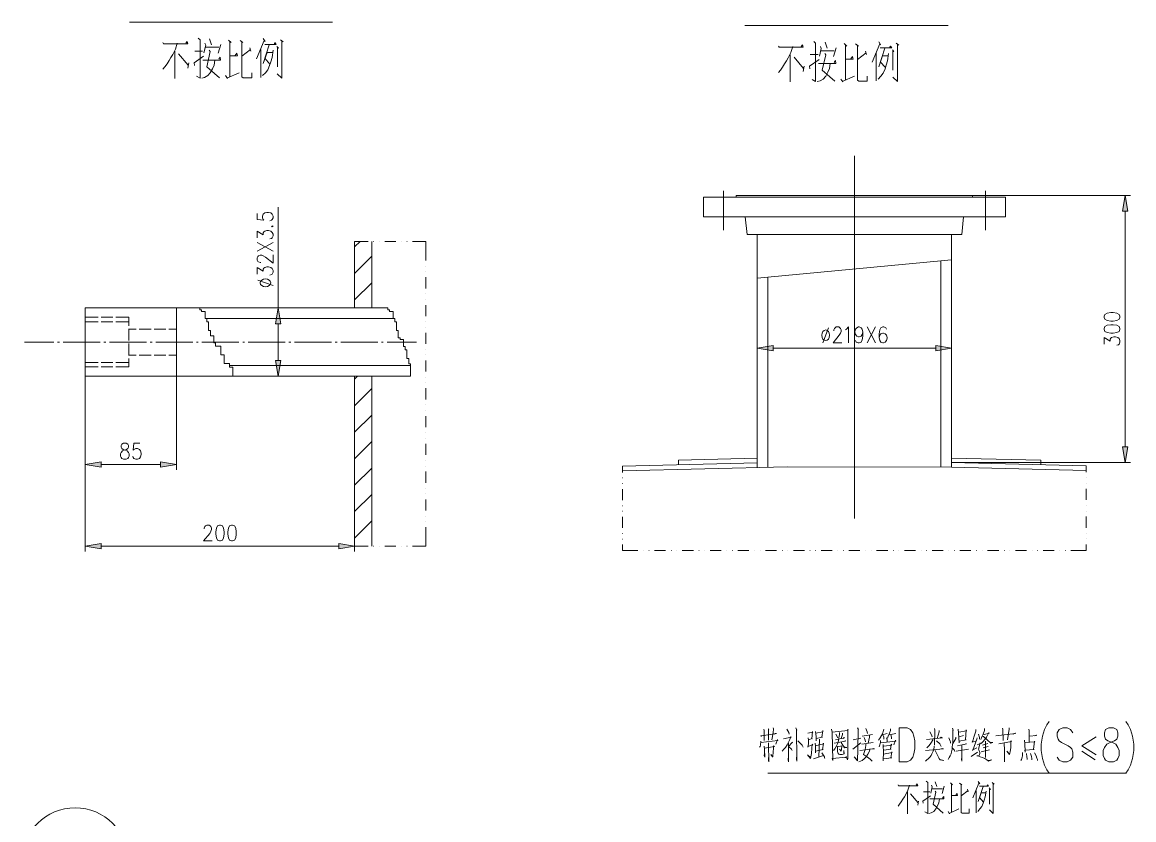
# Model space of a CAD drawing. Header units: millimetres. Extents: x 0 to 829, y 0 to 586.
# Drawn here: x 327.8 to 457.3, y 177.6 to 270.5 of the extents above; entities that cross this region are included whole.
import ezdxf

# ---------------------------------------------------------------- set-up
doc = ezdxf.new("R2010")
doc.units = ezdxf.units.MM

msp = doc.modelspace()

# ---------------------------------------------------------------- hatches: boundary and pattern name
h = msp.add_hatch(color=0)
h.dxf.hatch_style = 2
h.paths.add_polyline_path([(424.776194, 250.356864), (424.763142, 250.369917), (424.776194, 250.382969), (424.789247, 250.369917)])
h = msp.add_hatch(color=0)
h.dxf.hatch_style = 2
h.paths.add_polyline_path([(456.035833, 248.521361), (456.34275, 250.369917), (456.653194, 248.521361)])
h = msp.add_hatch(color=0)
h.dxf.hatch_style = 2
h.paths.add_polyline_path([(357.321556, 235.412139), (357.632, 237.260694), (357.938917, 235.412139)])
h = msp.add_hatch(color=0)
h.dxf.hatch_style = 2
h.paths.add_polyline_path([(415.29, 232.879194), (413.441444, 232.572278), (415.29, 232.265361)])
h = msp.add_hatch(color=0)
h.dxf.hatch_style = 2
h.paths.add_polyline_path([(434.262389, 232.879194), (436.110944, 232.572278), (434.262389, 232.265361)])
h = msp.add_hatch(color=0)
h.dxf.hatch_style = 2
h.paths.add_polyline_path([(357.321556, 231.136472), (357.632, 229.287917), (357.938917, 231.136472)])
h = msp.add_hatch(color=0)
h.dxf.hatch_style = 2
h.paths.add_polyline_path([(456.035833, 221.085833), (456.34275, 219.237278), (456.653194, 221.085833)])
h = msp.add_hatch(color=0)
h.dxf.hatch_style = 2
h.paths.add_polyline_path([(336.983917, 219.329), (335.135361, 219.022083), (336.983917, 218.711639)])
h = msp.add_hatch(color=0)
h.dxf.hatch_style = 2
h.paths.add_polyline_path([(343.912472, 219.329), (345.761028, 219.022083), (343.912472, 218.711639)])
h = msp.add_hatch(color=0)
h.dxf.hatch_style = 2
h.paths.add_polyline_path([(336.983917, 209.796944), (335.135361, 209.490028), (336.983917, 209.183111)])
h = msp.add_hatch(color=0)
h.dxf.hatch_style = 2
h.paths.add_polyline_path([(364.684028, 209.796944), (366.532583, 209.490028), (364.684028, 209.183111)])

# ---------------------------------------------------------------- linework, layer by layer
at = {"color": 0, "lineweight": 0}
for points in [[(340.282389, 270.538222), (363.964361, 270.538222)], [(412.016222, 270.146639), (435.701722, 270.146639)], [(344.191167, 268.1605), (344.26525, 268.012333), (347.073361, 268.012333), (347.002806, 268.308667), (346.854639, 268.111111)], [(348.293972, 268.70025), (348.516222, 268.506222), (348.516222, 264.018889), (348.110528, 264.265833)], [(349.627472, 268.601472), (349.849722, 267.913556)], [(351.842917, 268.456833), (352.13925, 268.1605)], [(351.991083, 268.259278), (351.991083, 264.167056)], [(353.176417, 268.407444), (353.508028, 268.1605)], [(353.398667, 268.259278), (353.398667, 264.265833), (353.398667, 264.167056), (353.546833, 264.068278), (354.541667, 264.068278), (354.541667, 264.660944)], [(355.875167, 268.650861), (356.097417, 268.308667), (355.984528, 268.407444), (355.099056, 266.28725)], [(357.907167, 268.506222), (358.2035, 268.259278), (358.055333, 268.358056), (358.055333, 264.018889), (357.501472, 264.512778)], [(420.031333, 268.312194), (420.253583, 268.114639), (420.253583, 263.627306), (419.847889, 263.87425)], [(421.361306, 268.213417), (421.583556, 267.521972)], [(427.612528, 268.262806), (427.83125, 267.917083), (427.721889, 268.015861), (426.832889, 265.895667)], [(345.856278, 268.012333), (345.856278, 268.111111), (345.634028, 267.419667), (345.337694, 266.777611), (345.115444, 266.435417), (344.893194, 266.089694), (344.670944, 265.694583), (344.413417, 265.348861), (344.191167, 265.052528)], [(345.559944, 267.172722), (345.559944, 263.9695)], [(346.004444, 266.876389), (347.112167, 265.546417)], [(347.888278, 267.172722), (348.812556, 267.172722)], [(349.070083, 268.111111), (349.182972, 267.864167), (348.960722, 266.975167)], [(349.108889, 267.617222), (350.699917, 267.617222)], [(349.588667, 267.2715), (349.701556, 267.123333), (349.292333, 265.348861), (350.774, 264.068278)], [(350.918639, 267.962944), (350.625833, 266.925778)], [(351.991083, 266.632972), (352.880083, 266.632972), (352.806, 266.925778), (352.58375, 266.632972)], [(354.397028, 267.370278), (353.398667, 266.583583)], [(354.322944, 267.567833), (354.432306, 267.172722)], [(355.578833, 267.370278), (355.578833, 264.117667)], [(357.021694, 267.2715), (356.908806, 266.435417), (356.760639, 265.941528), (356.612472, 265.497028), (356.39375, 265.003139), (356.132694, 264.660944), (355.801083, 264.315222)], [(356.577194, 267.913556), (355.875167, 265.743972), (356.319667, 267.024556), (356.982889, 267.024556)], [(356.058611, 267.962944), (357.388583, 267.962944), (357.243944, 268.1605), (357.131056, 267.962944)], [(357.462667, 267.716), (357.649639, 267.518444), (357.53675, 267.567833), (357.53675, 265.348861)], [(415.928528, 267.768917), (416.002611, 267.62075), (418.810722, 267.62075), (418.736639, 267.917083), (418.588472, 267.719528)], [(417.590111, 267.62075), (417.590111, 267.719528), (417.371389, 267.028083), (417.075056, 266.389556), (416.852806, 266.043833), (416.630556, 265.698111), (416.408306, 265.303), (416.150778, 264.957278), (415.928528, 264.664472)], [(420.807444, 267.719528), (420.920333, 267.472583), (420.698083, 266.587111)], [(420.84625, 267.225639), (422.43375, 267.225639)], [(421.326028, 266.879917), (421.435389, 266.73175), (421.029694, 264.957278), (422.507833, 263.676694)], [(422.656, 267.571361), (422.359667, 266.537722)], [(423.580278, 268.06525), (423.876611, 267.768917)], [(423.728444, 267.867694), (423.728444, 263.775472)], [(424.913778, 268.015861), (425.245389, 267.768917)], [(425.1325, 267.867694), (425.1325, 263.87425), (425.1325, 263.775472), (425.280667, 263.676694), (426.279028, 263.676694), (426.279028, 264.269361)], [(426.130861, 266.978694), (425.1325, 266.192)], [(426.056778, 267.17625), (426.169667, 266.781139)], [(427.316194, 266.978694), (427.316194, 263.726083)], [(428.755528, 266.879917), (428.646167, 266.043833), (428.498, 265.549944), (428.349833, 265.105444), (428.127583, 264.615083), (427.870056, 264.269361), (427.538444, 263.923639)], [(428.314556, 267.521972), (427.612528, 265.352389), (428.0535, 266.6365), (428.72025, 266.6365)], [(427.795972, 267.571361), (429.125944, 267.571361), (428.977778, 267.768917), (428.868417, 267.571361)], [(429.200028, 267.324417), (429.387, 267.126861), (429.274111, 267.17625), (429.274111, 264.957278)], [(429.644528, 268.114639), (429.940861, 267.867694), (429.792694, 267.966472), (429.792694, 263.627306), (429.238833, 264.121194)], [(347.18625, 265.793361), (347.073361, 265.200694)], [(347.853, 265.497028), (347.814194, 265.793361), (348.925444, 266.583583)], [(350.216611, 266.139083), (350.142528, 265.546417), (349.959083, 265.101917), (349.701556, 264.660944), (349.405222, 264.315222), (349.034806, 264.117667), (348.703194, 264.018889)], [(348.851361, 266.139083), (350.883361, 266.139083), (350.844556, 266.484806), (350.699917, 266.237861)], [(356.058611, 266.336639), (356.651278, 265.645194)], [(417.297306, 266.781139), (417.297306, 263.577917)], [(417.738278, 266.488333), (418.849528, 265.154833)], [(419.586833, 265.105444), (419.551556, 265.401778), (420.659278, 266.192)], [(419.625639, 266.781139), (420.549917, 266.781139)], [(421.953972, 265.7475), (421.879889, 265.154833), (421.696444, 264.713861), (421.435389, 264.269361), (421.142583, 263.923639), (420.772167, 263.726083), (420.437028, 263.627306)], [(420.585194, 265.7475), (422.620722, 265.7475), (422.581917, 266.093222), (422.43375, 265.846278)], [(423.728444, 266.241389), (424.617444, 266.241389), (424.543361, 266.537722), (424.321111, 266.241389)], [(427.795972, 265.945056), (428.388639, 265.253611)], [(351.476028, 264.315222), (351.698278, 263.9695)], [(351.624194, 264.018889), (353.063528, 264.660944)], [(418.923611, 265.401778), (418.810722, 264.809111)], [(423.209861, 263.923639), (423.432111, 263.577917)], [(423.358028, 263.627306), (424.800889, 264.269361)], [(424.776194, 212.725), (424.776194, 254.966611)], [(407.176111, 250.165306), (407.176111, 247.886361)], [(407.176111, 250.165306), (442.376278, 250.165306)], [(409.507972, 246.334139), (409.507972, 250.8885)], [(411.007278, 250.165306), (411.007278, 250.369917)], [(438.545111, 250.369917), (411.007278, 250.369917)], [(436.110944, 250.369917), (456.960111, 250.369917)], [(438.545111, 250.165306), (438.545111, 250.369917)], [(440.044417, 246.334139), (440.044417, 250.8885)], [(442.376278, 247.886361), (442.376278, 250.165306)], [(357.632, 237.260694), (357.632, 249.001139)], [(355.166083, 248.246194), (355.166083, 247.540639), (355.959833, 247.470083), (355.871639, 247.540639), (355.783444, 247.752306), (355.783444, 247.963972), (355.871639, 248.175639), (356.048028, 248.31675), (356.309083, 248.387306), (356.485472, 248.387306), (356.750056, 248.31675), (356.926444, 248.175639), (357.014639, 247.963972), (357.014639, 247.752306), (356.926444, 247.540639), (356.83825, 247.470083), (356.661861, 247.399528)], [(442.376278, 247.886361), (407.176111, 247.886361)], [(412.044444, 247.886361), (412.259639, 245.815556)], [(437.507944, 247.886361), (437.29275, 245.815556)], [(456.34275, 221.085833), (456.34275, 248.521361)], [(355.166083, 245.4275), (355.166083, 246.203611), (355.871639, 245.780278), (355.871639, 245.991944), (355.959833, 246.133056), (356.048028, 246.203611), (356.309083, 246.274167), (356.485472, 246.274167), (356.750056, 246.203611), (356.926444, 246.0625), (357.014639, 245.850833), (357.014639, 245.639167), (356.926444, 245.4275), (356.83825, 245.356944), (356.661861, 245.286389)], [(356.83825, 246.768056), (356.926444, 246.6975), (357.014639, 246.768056), (356.926444, 246.838611)], [(357.014639, 243.878806), (355.166083, 244.866583)], [(355.166083, 243.878806), (357.014639, 244.866583)], [(366.532583, 237.260694), (366.532583, 245.000639)], [(368.088333, 245.000639), (366.532583, 245.000639)], [(366.532583, 244.355056), (367.174639, 245.000639)], [(368.525778, 237.260694), (368.525778, 245.000639)], [(368.737444, 245.000639), (368.755083, 245.000639)], [(369.383028, 245.000639), (369.400667, 245.000639)], [(371.323306, 245.000639), (370.032139, 245.000639)], [(371.972417, 245.000639), (371.990056, 245.000639)], [(372.618, 245.000639), (372.635639, 245.000639)], [(374.822861, 245.000639), (373.267111, 245.000639)], [(374.822861, 245.000639), (374.822861, 242.774611)], [(437.29275, 245.815556), (412.259639, 245.815556)], [(413.441444, 218.701056), (413.441444, 245.815556)], [(436.110944, 218.718694), (436.110944, 245.815556)], [(355.607056, 242.541778), (355.518861, 242.541778), (355.342472, 242.612333), (355.254278, 242.682889), (355.166083, 242.824), (355.166083, 243.106222), (355.254278, 243.243806), (355.342472, 243.314361), (355.518861, 243.384917), (355.69525, 243.384917), (355.871639, 243.314361), (356.132694, 243.176778), (357.014639, 242.471222), (357.014639, 243.455472)], [(366.532583, 241.275306), (368.525778, 243.2685)], [(413.441444, 240.739083), (436.110944, 242.845167)], [(434.869167, 218.736333), (434.869167, 242.72875)], [(355.166083, 241.20475), (355.166083, 241.977333), (355.871639, 241.554), (355.871639, 241.765667), (355.959833, 241.906778), (356.048028, 241.977333), (356.309083, 242.047889), (356.485472, 242.047889), (356.750056, 241.977333), (356.926444, 241.836222), (357.014639, 241.624556), (357.014639, 241.412889), (356.926444, 241.20475), (356.83825, 241.134194), (356.661861, 241.063639)], [(374.822861, 242.1255), (374.8405, 242.1255)], [(374.822861, 241.479917), (374.8405, 241.479917)], [(355.254278, 240.499194), (357.014639, 239.864194)], [(366.532583, 238.192028), (368.525778, 240.185222)], [(374.822861, 240.830806), (374.822861, 239.536111)], [(414.683222, 218.722222), (414.683222, 240.851972)], [(374.822861, 238.890528), (374.8405, 238.890528)], [(335.135361, 237.260694), (335.135361, 229.287917)], [(370.402556, 237.260694), (335.135361, 237.260694)], [(345.761028, 229.287917), (345.761028, 237.260694)], [(348.498583, 237.260694), (348.498583, 237.041972)], [(351.317278, 237.260694), (358.245833, 237.260694)], [(370.402556, 237.260694), (370.402556, 237.041972)], [(374.822861, 238.244944), (374.8405, 238.244944)], [(374.822861, 237.595833), (374.822861, 236.301139)], [(413.441444, 237.511167), (413.441444, 231.954917)], [(436.110944, 237.511167), (436.110944, 231.954917)], [(335.135361, 236.163556), (336.631139, 236.163556)], [(336.976861, 236.163556), (338.356222, 236.163556)], [(338.701944, 236.163556), (340.194194, 236.163556)], [(340.194194, 235.17225), (340.194194, 236.163556)], [(348.498583, 237.041972), (348.699667, 237.041972)], [(348.699667, 237.041972), (348.699667, 236.837361)], [(348.699667, 236.837361), (349.105361, 236.837361)], [(349.105361, 236.837361), (349.105361, 236.0295)], [(349.105361, 236.0295), (349.306444, 236.0295)], [(349.306444, 236.0295), (349.306444, 235.623806)], [(371.213944, 236.015389), (349.306444, 236.015389)], [(370.402556, 237.041972), (370.607167, 237.041972)], [(370.607167, 237.041972), (370.607167, 236.837361)], [(370.607167, 236.837361), (371.009333, 236.837361)], [(371.009333, 236.837361), (371.009333, 236.0295)], [(371.009333, 236.0295), (371.213944, 236.0295)], [(371.213944, 236.0295), (371.213944, 235.623806)], [(336.631139, 235.644972), (335.135361, 235.644972)], [(338.356222, 235.644972), (336.976861, 235.644972)], [(340.194194, 235.644972), (338.701944, 235.644972)], [(340.194194, 233.447167), (340.194194, 234.826528)], [(340.194194, 234.784194), (341.079667, 234.784194)], [(341.425389, 234.784194), (342.80475, 234.784194)], [(343.150472, 234.784194), (344.529833, 234.784194)], [(344.875556, 234.784194), (345.761028, 234.784194)], [(349.306444, 235.623806), (349.511056, 235.623806)], [(349.511056, 235.623806), (349.511056, 234.611333)], [(349.511056, 234.611333), (349.712139, 234.611333)], [(349.712139, 234.611333), (349.712139, 234.004556)], [(357.632, 231.136472), (357.632, 235.412139)], [(371.213944, 235.623806), (371.415028, 235.623806)], [(371.415028, 235.623806), (371.415028, 234.611333)], [(371.415028, 234.611333), (371.619639, 234.611333)], [(371.619639, 234.611333), (371.619639, 234.004556)], [(374.822861, 235.655556), (374.8405, 235.655556)], [(374.822861, 235.009972), (374.8405, 235.009972)], [(421.749361, 234.95), (421.114361, 233.189639)], [(422.380833, 234.597222), (422.380833, 234.685417), (422.451389, 234.861806), (422.521944, 234.95), (422.663056, 235.038194), (422.945278, 235.038194), (423.086389, 234.95), (423.156944, 234.861806), (423.2275, 234.685417), (423.2275, 234.509028), (423.156944, 234.332639), (423.015833, 234.068056), (422.310278, 233.189639), (423.298056, 233.189639)], [(423.721389, 234.685417), (423.858972, 234.773611), (424.070639, 235.038194), (424.070639, 233.189639)], [(425.760444, 234.420833), (425.689889, 234.15625), (425.552306, 233.979861), (425.340639, 233.891667), (425.270083, 233.891667), (425.058417, 233.979861), (424.917306, 234.15625), (424.84675, 234.420833), (424.84675, 234.509028), (424.917306, 234.773611), (425.058417, 234.95), (425.270083, 235.038194), (425.340639, 235.038194), (425.552306, 234.95), (425.689889, 234.773611), (425.760444, 234.420833), (425.760444, 233.979861), (425.689889, 233.538889), (425.552306, 233.277833), (425.340639, 233.189639), (425.199528, 233.189639), (424.987861, 233.277833), (424.917306, 233.450694)], [(426.254333, 233.189639), (427.242111, 235.038194)], [(426.254333, 235.038194), (427.242111, 233.189639)], [(428.508583, 234.773611), (428.438028, 234.95), (428.226361, 235.038194), (428.08525, 235.038194), (427.873583, 234.95), (427.732472, 234.685417), (427.661917, 234.244444), (427.661917, 233.803472), (427.732472, 233.450694), (427.873583, 233.277833), (428.08525, 233.189639), (428.155806, 233.189639), (428.367472, 233.277833), (428.508583, 233.450694), (428.579139, 233.715278), (428.579139, 233.803472), (428.508583, 234.068056), (428.367472, 234.244444), (428.155806, 234.332639), (428.08525, 234.332639), (427.873583, 234.244444), (427.732472, 234.068056), (427.661917, 233.803472)], [(331.484111, 233.274306), (328.041, 233.274306)], [(332.129694, 233.274306), (331.9145, 233.274306)], [(336.874556, 233.274306), (332.560083, 233.274306)], [(337.520139, 233.274306), (337.304944, 233.274306)], [(342.265, 233.274306), (337.954056, 233.274306)], [(342.914111, 233.274306), (342.698917, 233.274306)], [(347.658972, 233.274306), (343.3445, 233.274306)], [(348.304556, 233.274306), (348.089361, 233.274306)], [(353.049417, 233.274306), (348.734944, 233.274306)], [(349.712139, 234.004556), (350.117833, 234.004556)], [(350.117833, 234.004556), (350.117833, 233.196694)], [(350.117833, 233.196694), (350.322444, 233.196694)], [(350.322444, 233.196694), (350.322444, 232.791)], [(353.695, 233.274306), (353.479806, 233.274306)], [(358.439861, 233.274306), (354.128917, 233.274306)], [(359.088972, 233.274306), (358.873778, 233.274306)], [(363.833833, 233.274306), (359.519361, 233.274306)], [(364.479417, 233.274306), (364.264222, 233.274306)], [(369.224278, 233.274306), (364.909806, 233.274306)], [(369.873389, 233.274306), (369.654667, 233.274306)], [(373.746889, 233.274306), (370.303778, 233.274306)], [(371.619639, 234.004556), (371.619639, 233.785833)], [(371.619639, 233.785833), (371.820722, 233.785833)], [(371.820722, 233.785833), (371.820722, 233.58475)], [(371.820722, 233.58475), (372.226417, 233.58475)], [(372.226417, 233.58475), (372.226417, 232.773361)], [(374.822861, 234.360861), (374.822861, 233.066167)], [(453.880361, 233.045), (453.880361, 233.817583), (454.582389, 233.397778), (454.582389, 233.605917), (454.670583, 233.747028), (454.758778, 233.817583), (455.023361, 233.888139), (455.19975, 233.888139), (455.464333, 233.817583), (455.640722, 233.676472), (455.728917, 233.468333), (455.728917, 233.256667), (455.640722, 233.045), (455.552528, 232.974444), (455.376139, 232.903889)], [(340.194194, 231.718556), (340.194194, 233.101444)], [(350.322444, 232.791), (350.929222, 232.791)], [(350.929222, 232.791), (350.929222, 231.778528)], [(372.226417, 232.773361), (372.4275, 232.773361)], [(372.4275, 232.773361), (372.4275, 232.371194)], [(372.4275, 232.371194), (372.632111, 232.371194)], [(372.632111, 232.371194), (372.632111, 231.358722)], [(374.822861, 232.420583), (374.8405, 232.420583)], [(415.29, 232.572278), (434.262389, 232.572278)], [(335.135361, 230.900111), (336.631139, 230.900111)], [(336.976861, 230.900111), (338.356222, 230.900111)], [(338.701944, 230.900111), (340.194194, 230.900111)], [(340.194194, 231.760889), (341.079667, 231.760889)], [(340.194194, 230.385056), (340.194194, 231.376361)], [(341.425389, 231.760889), (342.80475, 231.760889)], [(343.150472, 231.760889), (344.529833, 231.760889)], [(344.875556, 231.760889), (345.761028, 231.760889)], [(350.929222, 231.778528), (351.334917, 231.778528)], [(351.334917, 231.778528), (351.334917, 230.766056)], [(351.334917, 230.766056), (351.941694, 230.766056)], [(351.941694, 230.766056), (351.941694, 230.360361)], [(372.632111, 231.760889), (372.632111, 231.542167)], [(372.632111, 231.358722), (372.833194, 231.358722)], [(372.833194, 231.358722), (372.833194, 230.751944)], [(372.833194, 230.751944), (373.037806, 230.751944)], [(373.037806, 230.751944), (373.037806, 229.287917)], [(374.822861, 231.775), (374.8405, 231.775)], [(374.822861, 231.125889), (374.822861, 229.831194)], [(336.631139, 230.385056), (335.135361, 230.385056)], [(338.356222, 230.385056), (336.976861, 230.385056)], [(340.194194, 230.385056), (338.701944, 230.385056)], [(373.037806, 230.533222), (351.941694, 230.533222)], [(351.941694, 230.360361), (352.347389, 230.360361)], [(352.347389, 230.360361), (352.347389, 229.287917)], [(373.037806, 229.287917), (335.135361, 229.287917)], [(335.135361, 229.287917), (335.135361, 218.404722)], [(345.761028, 229.287917), (345.761028, 218.404722)], [(353.469222, 229.287917), (358.245833, 229.287917)], [(366.532583, 209.490028), (366.532583, 229.287917)], [(366.532583, 228.942194), (366.878306, 229.287917)], [(368.525778, 209.490028), (368.525778, 229.287917)], [(374.822861, 229.185611), (374.8405, 229.185611)], [(374.822861, 228.540028), (374.8405, 228.540028)], [(366.532583, 225.858917), (368.525778, 227.852111)], [(374.822861, 227.890917), (374.822861, 226.596222)], [(374.822861, 225.950639), (374.8405, 225.950639)], [(335.135361, 224.800583), (335.135361, 208.872667)], [(366.532583, 222.775639), (368.525778, 224.768833)], [(374.822861, 225.305056), (374.8405, 225.305056)], [(374.822861, 224.655944), (374.822861, 223.36125)], [(366.532583, 219.692361), (368.525778, 221.685556)], [(374.822861, 222.715667), (374.8405, 222.715667)], [(374.822861, 222.070083), (374.8405, 222.070083)], [(341.506528, 221.484472), (340.800972, 221.484472), (340.730417, 220.69425), (340.800972, 220.782444), (341.012639, 220.870639), (341.224306, 220.870639), (341.435972, 220.782444), (341.577083, 220.606056), (341.647639, 220.341472), (341.647639, 220.165083), (341.577083, 219.9005), (341.435972, 219.724111), (341.224306, 219.635917), (341.012639, 219.635917), (340.800972, 219.724111), (340.730417, 219.812306), (340.659861, 219.988694)], [(374.822861, 221.420972), (374.822861, 220.126278)], [(343.912472, 219.022083), (336.983917, 219.022083)], [(374.822861, 219.480694), (374.8405, 219.480694)], [(413.4485, 219.219639), (397.764, 218.803361)], [(413.441444, 219.738222), (404.276278, 219.533611)], [(404.276278, 219.015028), (404.276278, 219.533611)], [(451.788389, 218.849222), (436.103889, 219.237278)], [(446.510833, 219.533611), (436.110944, 219.755861)], [(436.110944, 219.237278), (456.960111, 219.237278)], [(446.510833, 219.015028), (446.510833, 219.533611)], [(366.532583, 216.609083), (368.525778, 218.602278)], [(374.822861, 218.835111), (374.8405, 218.835111)], [(374.822861, 218.186), (374.822861, 216.891306)], [(397.764, 218.803361), (397.764, 218.101333)], [(436.110944, 218.718694), (416.933944, 218.750444), (397.764, 218.284778)], [(451.788389, 218.330639), (436.096833, 218.722222)], [(451.788389, 218.1225), (451.788389, 218.849222)], [(397.764, 217.452222), (397.781639, 217.452222)], [(397.764, 216.806639), (397.781639, 216.806639)], [(451.788389, 217.476917), (451.806028, 217.476917)], [(451.788389, 216.827806), (451.806028, 216.827806)], [(366.532583, 213.525806), (368.525778, 215.519)], [(374.822861, 216.245722), (374.8405, 216.245722)], [(374.822861, 215.600139), (374.8405, 215.600139)], [(397.764, 216.161056), (397.764, 214.866361)], [(451.788389, 214.887528), (451.788389, 216.182222)], [(366.532583, 213.875056), (366.532583, 208.872667)], [(374.822861, 214.951028), (374.822861, 213.656333)], [(397.764, 214.21725), (397.781639, 214.21725)], [(451.788389, 214.241944), (451.806028, 214.241944)], [(374.822861, 213.01075), (374.8405, 213.01075)], [(397.764, 213.571667), (397.781639, 213.571667)], [(397.764, 212.926083), (397.764, 211.631389)], [(451.788389, 213.592833), (451.806028, 213.592833)], [(451.788389, 211.652556), (451.788389, 212.94725)], [(349.003056, 211.514972), (349.003056, 211.603167), (349.073611, 211.779556), (349.144167, 211.86775), (349.285278, 211.955944), (349.5675, 211.955944), (349.708611, 211.86775), (349.779167, 211.779556), (349.849722, 211.603167), (349.849722, 211.426778), (349.779167, 211.250389), (349.638056, 210.985806), (348.9325, 210.107389), (349.920278, 210.107389)], [(366.532583, 210.442528), (368.525778, 212.435722)], [(374.822861, 212.365167), (374.8405, 212.365167)], [(374.822861, 211.716056), (374.822861, 209.490028)], [(397.764, 210.982278), (397.781639, 210.982278)], [(397.764, 210.336694), (397.781639, 210.336694)], [(451.788389, 211.006972), (451.806028, 211.006972)], [(451.788389, 210.357861), (451.806028, 210.357861)], [(364.684028, 209.490028), (336.983917, 209.490028)], [(368.088333, 209.490028), (366.532583, 209.490028)], [(368.737444, 209.490028), (368.755083, 209.490028)], [(369.383028, 209.490028), (369.400667, 209.490028)], [(371.323306, 209.490028), (370.032139, 209.490028)], [(371.972417, 209.490028), (371.990056, 209.490028)], [(372.618, 209.490028), (372.635639, 209.490028)], [(374.822861, 209.490028), (373.267111, 209.490028)], [(397.764, 209.691111), (397.764, 208.985556)], [(397.764, 208.985556), (399.542, 208.985556)], [(400.191111, 208.985556), (400.20875, 208.985556)], [(400.836694, 208.985556), (400.854333, 208.985556)], [(401.482278, 208.985556), (402.776972, 208.985556)], [(403.426083, 208.985556), (403.443722, 208.985556)], [(404.071667, 208.985556), (404.089306, 208.985556)], [(404.71725, 208.985556), (406.011944, 208.985556)], [(406.661056, 208.985556), (406.678694, 208.985556)], [(407.306639, 208.985556), (407.324278, 208.985556)], [(407.952222, 208.985556), (409.246917, 208.985556)], [(409.896028, 208.985556), (409.913667, 208.985556)], [(410.541611, 208.985556), (410.55925, 208.985556)], [(411.190722, 208.985556), (412.481889, 208.985556)], [(413.131, 208.985556), (413.148639, 208.985556)], [(413.776583, 208.985556), (413.794222, 208.985556)], [(414.425694, 208.985556), (415.716861, 208.985556)], [(416.365972, 208.985556), (416.383611, 208.985556)], [(417.011556, 208.985556), (417.029194, 208.985556)], [(417.660667, 208.985556), (418.951833, 208.985556)], [(419.600944, 208.985556), (419.618583, 208.985556)], [(420.246528, 208.985556), (420.264167, 208.985556)], [(420.895639, 208.985556), (422.186806, 208.985556)], [(422.835917, 208.985556), (422.853556, 208.985556)], [(423.4815, 208.985556), (423.499139, 208.985556)], [(424.130611, 208.985556), (425.421778, 208.985556)], [(426.070889, 208.985556), (426.088528, 208.985556)], [(426.716472, 208.985556), (426.734111, 208.985556)], [(427.365583, 208.985556), (428.65675, 208.985556)], [(429.305861, 208.985556), (429.3235, 208.985556)], [(429.951444, 208.985556), (429.969083, 208.985556)], [(430.600556, 208.985556), (431.891722, 208.985556)], [(432.540833, 208.985556), (432.558472, 208.985556)], [(433.186417, 208.985556), (433.204056, 208.985556)], [(433.835528, 208.985556), (435.126694, 208.985556)], [(435.775806, 208.985556), (435.793444, 208.985556)], [(436.421389, 208.985556), (436.439028, 208.985556)], [(437.0705, 208.985556), (438.361667, 208.985556)], [(439.010778, 208.985556), (439.028417, 208.985556)], [(439.656361, 208.985556), (439.674, 208.985556)], [(440.305472, 208.985556), (441.596639, 208.985556)], [(442.24575, 208.985556), (442.263389, 208.985556)], [(442.891333, 208.985556), (442.908972, 208.985556)], [(443.540444, 208.985556), (444.831611, 208.985556)], [(445.480722, 208.985556), (445.498361, 208.985556)], [(446.126306, 208.985556), (446.143944, 208.985556)], [(446.775417, 208.985556), (448.066583, 208.985556)], [(448.715694, 208.985556), (448.733333, 208.985556)], [(449.361278, 208.985556), (449.378917, 208.985556)], [(450.010389, 208.985556), (451.788389, 208.985556)], [(451.788389, 208.985556), (451.788389, 209.712278)], [(414.235194, 188.164611), (414.277528, 188.009389), (414.256361, 187.945889), (414.277528, 186.859333)], [(414.732611, 188.224583), (414.799639, 188.164611), (414.778472, 188.132861), (414.778472, 186.891083)], [(415.300583, 188.319833), (415.342917, 188.224583), (415.300583, 187.758917), (415.148889, 186.954583)], [(416.884556, 188.196361), (417.124444, 187.790667), (417.170306, 187.603694)], [(417.949944, 188.319833), (418.080472, 188.069361), (418.038139, 188.101111), (418.038139, 188.041139), (418.059306, 184.777944), (418.059306, 184.654472), (418.059306, 184.4675), (418.016972, 184.686222), (418.059306, 185.183639)], [(419.343417, 187.698944), (419.929028, 187.822417), (419.907861, 187.914139), (419.7985, 187.046306), (419.865528, 187.078056), (419.428083, 186.954583), (419.406917, 187.169778), (419.428083, 186.891083), (419.428083, 186.488917), (419.364583, 186.083222), (419.343417, 186.174944), (419.929028, 186.361917), (419.865528, 186.425417), (419.819667, 185.95975), (419.777333, 185.338861), (419.689139, 184.964917), (419.646806, 184.777944), (419.297556, 185.183639), (419.646806, 184.873194)], [(420.257111, 187.914139), (420.299444, 187.635444), (420.320611, 187.29325), (420.320611, 186.827583), (420.320611, 187.078056), (421.061444, 187.233278), (420.97325, 187.233278), (421.082611, 188.009389), (421.103778, 187.885917), (420.299444, 187.730694)], [(422.123306, 188.164611), (422.169167, 187.822417), (422.253833, 184.531), (422.190333, 184.777944), (423.841333, 184.904944), (423.799, 184.964917), (423.647306, 184.873194), (423.8625, 184.873194), (423.971861, 184.5945), (423.993028, 184.749722), (423.993028, 185.120139), (424.014194, 186.859333), (424.014194, 188.164611), (424.060056, 188.101111), (423.993028, 188.041139), (422.190333, 187.822417)], [(425.146611, 188.319833), (425.255972, 188.132861), (425.210111, 188.196361), (425.167778, 185.681056), (425.146611, 184.654472), (425.146611, 184.56275), (425.125444, 184.49925), (424.733861, 184.964917), (425.125444, 184.531)], [(426.102639, 188.256333), (426.2755, 187.854167), (426.296667, 187.667194)], [(428.191083, 188.164611), (428.166389, 188.009389), (428.035861, 187.635444), (427.863, 187.325), (427.841833, 187.29325), (427.690139, 187.046306), (427.580778, 186.891083)], [(428.991889, 188.224583), (428.991889, 188.041139), (428.864889, 187.698944), (428.709667, 187.35675), (428.625, 187.138028)], [(433.581528, 187.854167), (433.775556, 187.511972), (433.842583, 187.29325)], [(434.100111, 188.256333), (434.145972, 188.069361), (434.124806, 186.301944), (434.100111, 186.488917), (434.124806, 186.767611)], [(434.668083, 188.041139), (434.668083, 187.885917), (434.407028, 187.109806)], [(436.209722, 188.288083), (436.27675, 188.069361), (436.252056, 188.009389), (436.252056, 187.109806), (436.252056, 186.672361), (436.209722, 186.361917), (436.188556, 186.114972), (436.167389, 185.836278), (436.100361, 185.554056), (436.036861, 185.307111), (435.9275, 185.088389), (435.839306, 184.873194), (435.708778, 184.654472)], [(436.883528, 188.164611), (436.925861, 187.758917), (436.992889, 186.580639), (436.971722, 186.799361), (437.797222, 186.954583), (437.709028, 186.954583), (437.818389, 188.101111), (437.839556, 187.977639), (436.950556, 187.822417)], [(438.926111, 188.132861), (438.926111, 187.945889), (438.710917, 187.233278), (438.622722, 186.954583), (438.492194, 186.672361), (438.993139, 186.827583)], [(439.928, 188.256333), (439.928, 188.041139), (439.776306, 187.603694), (439.645778, 187.29325), (439.51525, 186.982806)], [(442.034083, 188.288083), (442.079944, 188.164611), (442.122278, 186.859333)], [(442.796083, 188.319833), (442.81725, 188.164611), (442.623222, 186.922833)], [(445.099722, 188.196361), (445.145583, 187.977639), (445.145583, 186.672361)], [(447.477444, 189.07125), (447.212861, 188.693778), (446.951806, 188.132861), (446.687222, 187.381444), (446.556694, 186.443056), (446.556694, 185.691639), (446.687222, 184.749722), (446.951806, 183.998306), (447.212861, 183.437389), (447.477444, 183.059917)], [(450.236167, 187.755389), (449.975111, 188.132861), (449.58, 188.319833), (449.054361, 188.319833), (448.65925, 188.132861), (448.398194, 187.755389), (448.398194, 187.381444), (448.528722, 187.003972), (448.65925, 186.817), (448.923833, 186.630028), (449.710528, 186.252556), (449.975111, 186.065583), (450.105639, 185.878611), (450.236167, 185.501139), (450.236167, 184.940222), (449.975111, 184.56275), (449.58, 184.375778), (449.054361, 184.375778), (448.65925, 184.56275), (448.398194, 184.940222)], [(456.416833, 189.07125), (456.677889, 188.693778), (456.942472, 188.132861), (457.203528, 187.381444), (457.337583, 186.443056), (457.337583, 185.691639), (457.203528, 184.749722), (456.942472, 183.998306), (456.677889, 183.437389), (456.416833, 183.059917)], [(413.864778, 186.799361), (413.864778, 186.644139), (413.843611, 186.488917), (413.822444, 186.301944), (413.776583, 186.174944), (413.73425, 186.083222)], [(413.843611, 187.42025), (413.907111, 187.35675), (413.952972, 187.3885), (415.713333, 187.667194), (415.582806, 187.667194), (415.473444, 187.603694)], [(413.864778, 186.612389), (415.865028, 186.859333), (415.798, 186.982806), (415.603972, 186.425417)], [(414.757306, 186.580639), (414.778472, 186.457167), (414.799639, 184.375778), (414.778472, 184.531), (414.778472, 184.873194)], [(416.4965, 187.046306), (417.406667, 187.233278), (417.3855, 187.325), (417.254972, 186.982806), (417.103278, 186.672361), (416.930417, 186.361917), (416.732861, 186.051472), (416.56, 185.836278), (416.341278, 185.617556)], [(417.583056, 186.672361), (417.537194, 186.644139), (417.082111, 186.174944), (417.103278, 186.174944), (417.452528, 185.8645), (417.537194, 185.681056)], [(418.189833, 186.827583), (418.235694, 186.799361), (418.690778, 186.330167), (418.800139, 186.083222)], [(420.691028, 187.014556), (420.645167, 184.904944)], [(423.058167, 187.790667), (423.058167, 187.575472), (422.9735, 187.169778), (422.906472, 186.827583), (422.797111, 186.457167), (422.666583, 186.146722), (422.493722, 185.89625), (422.342028, 185.709278)], [(422.409056, 186.548889), (423.756667, 186.799361), (423.689639, 186.827583), (423.516778, 186.735861)], [(422.581917, 186.954583), (423.626139, 187.169778), (423.580278, 187.201528), (423.44975, 187.109806)], [(422.603083, 187.603694), (422.775944, 187.325), (422.797111, 187.169778)], [(423.407417, 187.730694), (423.407417, 187.575472), (423.234556, 187.078056)], [(423.234556, 186.644139), (423.626139, 186.019722), (423.887194, 186.051472), (423.647306, 186.083222), (423.537944, 186.146722)], [(424.603333, 185.836278), (425.538194, 186.580639)], [(424.645667, 186.922833), (425.517028, 187.138028)], [(425.647556, 186.425417), (426.970472, 186.612389)], [(425.689889, 187.35675), (426.885806, 187.543722)], [(425.929778, 187.201528), (426.039139, 186.891083), (426.060306, 186.704111)], [(426.536556, 187.448472), (426.536556, 187.265028), (426.363694, 186.548889)], [(427.7995, 186.859333), (427.7995, 186.644139), (427.774806, 186.517139), (427.732472, 186.361917), (427.690139, 186.238444), (427.644278, 186.114972)], [(427.7995, 186.580639), (429.623361, 186.799361), (429.559861, 186.891083), (429.362306, 186.361917)], [(428.014694, 187.511972), (428.603833, 187.667194)], [(428.102889, 187.511972), (428.21225, 187.233278), (428.21225, 187.014556)], [(428.536806, 187.169778), (428.603833, 186.954583), (428.603833, 186.735861)], [(428.819028, 187.511972), (429.623361, 187.667194)], [(429.016583, 187.511972), (429.10125, 187.233278), (429.10125, 187.046306)], [(433.189944, 186.982806), (435.034972, 187.169778), (434.904444, 187.233278), (434.773917, 187.138028)], [(433.948417, 186.982806), (433.687361, 186.548889), (433.493333, 186.270194), (433.211111, 186.019722)], [(434.361167, 186.827583), (434.731583, 186.457167), (434.904444, 186.174944)], [(435.775806, 187.169778), (435.948667, 186.799361), (435.969833, 186.704111), (435.994528, 186.548889)], [(436.580139, 187.265028), (436.580139, 187.078056), (436.252056, 186.517139)], [(436.971722, 187.29325), (437.493833, 187.448472)], [(439.077806, 187.169778), (439.056639, 187.014556), (438.732083, 186.174944), (438.580389, 185.741028), (438.513361, 185.741028), (439.056639, 185.9915)], [(439.1025, 186.361917), (439.469389, 186.517139), (439.448222, 186.580639), (439.254194, 185.8645), (439.275361, 185.772778), (439.338861, 185.585806), (439.384722, 185.494083), (439.384722, 185.338861), (439.296528, 185.028417)], [(439.233028, 187.603694), (439.338861, 187.201528), (439.338861, 187.014556)], [(439.797472, 187.603694), (439.906833, 187.575472), (440.492444, 187.698944), (440.450111, 187.790667), (440.189056, 187.265028), (439.970333, 186.982806), (439.730444, 186.704111), (439.536417, 186.517139)], [(439.730444, 187.325), (439.818639, 187.325), (440.665306, 186.548889), (440.905194, 186.612389), (440.622972, 186.612389), (440.471278, 186.704111)], [(440.037361, 186.767611), (440.058528, 184.873194), (440.037361, 185.060167), (440.058528, 185.243611)], [(443.297028, 187.603694), (443.512222, 187.698944), (443.558083, 187.667194), (441.275611, 187.42025)], [(441.600167, 186.488917), (443.078306, 186.735861), (443.014806, 186.827583), (443.014806, 186.735861), (442.993639, 186.051472), (442.926611, 185.525833), (442.863111, 185.243611), (442.838417, 185.243611), (442.556194, 185.617556), (442.863111, 185.275361)], [(444.602306, 186.891083), (444.602306, 186.827583), (444.623472, 186.548889), (444.665806, 185.494083), (444.644639, 185.741028), (445.710028, 185.804528), (445.643, 185.804528), (445.752361, 186.767611), (445.794694, 186.704111), (444.644639, 186.612389)], [(445.16675, 187.35675), (446.013417, 187.448472), (445.949917, 187.480222), (445.819389, 187.42025)], [(452.938444, 185.183639), (451.287444, 186.238444), (452.938444, 187.29325)], [(414.256361, 186.206694), (414.298694, 185.8645), (414.319861, 184.904944), (414.277528, 185.088389), (414.298694, 185.370611)], [(414.298694, 185.95975), (415.452278, 186.146722), (415.364083, 186.238444), (415.364083, 186.083222), (415.32175, 185.370611), (415.279417, 185.151889), (415.254722, 184.964917), (415.233556, 184.964917), (415.018361, 185.243611), (415.233556, 184.996667), (415.279417, 185.120139)], [(417.082111, 186.548889), (417.082111, 186.488917), (417.082111, 184.375778), (417.039778, 184.622722), (417.082111, 185.088389)], [(420.017222, 184.717972), (421.167278, 185.120139), (420.994417, 185.430583), (421.276639, 184.964917), (421.297806, 184.841444), (421.318972, 184.777944)], [(420.190083, 186.548889), (420.232417, 186.206694), (420.232417, 185.8645), (420.232417, 185.430583), (420.232417, 185.617556), (421.146111, 185.804528), (421.061444, 185.772778), (421.188444, 186.548889), (421.188444, 186.457167), (420.257111, 186.238444)], [(423.037, 185.8645), (423.234556, 185.617556), (423.255722, 185.804528), (423.298056, 186.238444), (422.797111, 186.114972), (422.754778, 186.206694), (422.797111, 186.083222), (422.821806, 185.617556), (422.842972, 185.430583), (422.885306, 185.338861), (422.952333, 185.275361), (423.082861, 185.243611), (423.340389, 185.243611), (423.580278, 185.307111), (423.537944, 185.709278), (423.537944, 185.370611)], [(426.582417, 185.804528), (426.536556, 185.617556), (426.342528, 185.275361), (426.144972, 184.964917), (425.929778, 184.717972), (425.689889, 184.531), (425.492333, 184.439278), (425.298306, 184.375778)], [(425.428833, 185.709278), (426.081472, 185.772778), (426.536556, 185.836278), (427.101, 185.89625), (427.0375, 185.928), (426.885806, 185.89625)], [(426.123806, 186.425417), (426.123806, 186.270194), (426.014444, 185.804528), (425.820417, 185.243611), (426.081472, 185.088389), (426.321361, 184.933167), (426.62475, 184.686222), (426.839944, 184.4675)], [(428.145222, 186.393667), (428.145222, 186.238444), (428.166389, 185.525833), (428.145222, 184.49925), (428.124056, 184.686222), (428.145222, 184.933167)], [(428.166389, 185.275361), (429.168278, 185.462333), (429.122417, 185.525833), (429.016583, 184.841444), (429.122417, 184.841444), (428.145222, 184.717972)], [(428.191083, 186.206694), (429.122417, 186.330167), (429.080083, 186.425417), (428.970722, 185.836278), (429.058917, 185.836278), (428.166389, 185.741028)], [(434.057778, 186.206694), (434.057778, 186.051472), (433.948417, 185.617556), (433.817889, 185.307111), (433.712056, 185.120139), (433.556833, 184.904944), (433.383972, 184.717972), (433.232278, 184.5945), (433.059417, 184.4675)], [(433.059417, 185.709278), (435.144333, 185.89625), (435.013806, 185.928), (434.731583, 185.836278)], [(434.145972, 185.772778), (434.731583, 184.5945), (435.190194, 184.531), (434.731583, 184.654472), (434.622222, 184.809694)], [(436.188556, 185.9915), (436.407278, 185.772778), (436.491944, 185.585806)], [(436.643639, 185.617556), (438.058278, 185.836278)], [(436.795333, 186.238444), (437.860722, 186.457167), (437.754889, 186.457167), (437.599667, 186.393667)], [(437.296278, 186.301944), (437.296278, 184.439278), (437.275111, 184.686222), (437.296278, 184.904944)], [(438.382833, 184.996667), (439.123667, 185.494083)], [(440.534778, 185.772778), (439.557583, 185.554056)], [(440.34075, 186.517139), (439.709278, 186.330167)], [(439.776306, 185.9915), (440.361917, 186.146722)], [(442.231639, 186.548889), (442.273972, 185.741028), (442.273972, 185.088389), (442.273972, 184.531), (442.273972, 184.375778), (442.252806, 184.531), (442.273972, 184.873194)], [(444.383583, 185.462333), (444.362417, 185.060167), (444.316556, 184.904944), (444.253056, 184.654472), (444.186028, 184.531)], [(444.8175, 185.338861), (444.884528, 184.964917), (444.905694, 184.777944), (444.905694, 184.654472)], [(445.318444, 185.338861), (445.427806, 184.996667), (445.448972, 184.749722), (445.470139, 184.622722)], [(445.752361, 185.430583), (445.949917, 185.060167), (446.05575, 184.809694), (446.101611, 184.654472), (446.122778, 184.531)], [(451.287444, 185.617556), (452.853778, 184.5945)], [(439.056639, 185.088389), (439.208333, 185.060167), (439.448222, 184.964917), (439.709278, 184.873194), (439.9915, 184.749722), (440.210222, 184.622722), (440.40425, 184.4675), (440.795833, 184.5945), (440.40425, 184.531), (440.210222, 184.622722)], [(414.676167, 183.03875), (456.473278, 183.03875)], [(429.859722, 181.684083), (429.919694, 181.567667), (432.166889, 181.567667), (432.106917, 181.804028), (431.9905, 181.645278)], [(431.189694, 181.567667), (431.189694, 181.645278), (431.013306, 181.094944), (430.776944, 180.579889), (430.597028, 180.304722), (430.420639, 180.029556), (430.24425, 179.712056), (430.036111, 179.436889), (429.859722, 179.200528)], [(433.144083, 182.118), (433.320472, 181.95925), (433.320472, 178.3715), (432.995917, 178.569056)], [(433.764972, 181.645278), (433.853167, 181.447722), (433.67325, 180.738639)], [(434.205944, 182.040389), (434.385861, 181.486528)], [(435.243111, 181.525333), (435.00675, 180.699833)], [(435.980417, 181.920444), (436.216778, 181.684083)], [(436.100361, 181.765222), (436.100361, 178.491444)], [(437.045806, 181.881639), (437.313917, 181.684083)], [(437.225722, 181.765222), (437.225722, 178.569056), (437.225722, 178.491444), (437.342139, 178.410306), (438.139417, 178.410306), (438.139417, 178.883028)], [(439.204806, 182.079194), (439.384722, 181.804028), (439.293, 181.881639), (438.583917, 180.184778)], [(439.76925, 181.486528), (439.204806, 179.750861), (439.561111, 180.777444), (440.093806, 180.777444)], [(439.352972, 181.525333), (440.418361, 181.525333), (440.298417, 181.684083), (440.210222, 181.525333)], [(440.831111, 181.95925), (441.067472, 181.765222), (440.951056, 181.842833), (440.951056, 178.3715), (440.506556, 178.766611)], [(430.953333, 180.897389), (430.953333, 178.332694)], [(431.309639, 180.661028), (432.195111, 179.595639)], [(432.787778, 179.556833), (432.759556, 179.793194), (433.645028, 180.421139)], [(432.816, 180.897389), (433.556833, 180.897389)], [(433.585056, 180.068361), (435.211361, 180.068361), (435.183139, 180.343528), (435.063194, 180.145972)], [(433.793194, 181.250167), (435.063194, 181.250167)], [(434.177722, 180.975), (434.265917, 180.855056), (433.941361, 179.436889), (435.123167, 178.410306)], [(436.100361, 180.463472), (436.809444, 180.463472), (436.749472, 180.699833), (436.573083, 180.463472)], [(438.023, 181.052611), (437.225722, 180.421139)], [(437.963028, 181.211361), (438.051222, 180.897389)], [(438.968444, 181.052611), (438.968444, 178.452639)], [(440.122028, 180.975), (440.033833, 180.304722), (439.913889, 179.909611), (439.797472, 179.556833), (439.621083, 179.161722), (439.412944, 178.883028), (439.148361, 178.607861)], [(439.352972, 180.227111), (439.825694, 179.67325)], [(440.478333, 181.331306), (440.6265, 181.172556), (440.538306, 181.211361), (440.538306, 179.436889)], [(432.255083, 179.793194), (432.166889, 179.316944)], [(434.678667, 180.068361), (434.622222, 179.595639), (434.474056, 179.239333), (434.265917, 178.883028), (434.029556, 178.607861), (433.733222, 178.452639), (433.468639, 178.3715)], [(435.804028, 178.3715), (436.957611, 178.883028)], [(435.687611, 178.607861), (435.864, 178.332694)]]:
    msp.add_lwpolyline(points, dxfattribs=at)
for points in [[(456.035833, 248.521361), (456.34275, 250.369917), (456.653194, 248.521361)], [(357.321556, 235.412139), (357.632, 237.260694), (357.938917, 235.412139)], [(453.880361, 236.142389), (453.968556, 235.930722), (454.233139, 235.789611), (454.670583, 235.719056), (454.935167, 235.719056), (455.376139, 235.789611), (455.640722, 235.930722), (455.728917, 236.142389), (455.728917, 236.2835), (455.640722, 236.495167), (455.376139, 236.636278), (454.935167, 236.706833), (454.670583, 236.706833), (454.233139, 236.636278), (453.968556, 236.495167), (453.880361, 236.2835)], [(453.880361, 234.734806), (453.968556, 234.523139), (454.233139, 234.382028), (454.670583, 234.311472), (454.935167, 234.311472), (455.376139, 234.382028), (455.640722, 234.523139), (455.728917, 234.734806), (455.728917, 234.875917), (455.640722, 235.087583), (455.376139, 235.228694), (454.935167, 235.29925), (454.670583, 235.29925), (454.233139, 235.228694), (453.968556, 235.087583), (453.880361, 234.875917)], [(415.29, 232.879194), (413.441444, 232.572278), (415.29, 232.265361)], [(434.262389, 232.879194), (436.110944, 232.572278), (434.262389, 232.265361)], [(357.321556, 231.136472), (357.632, 229.287917), (357.938917, 231.136472)], [(339.605056, 221.484472), (339.393389, 221.396278), (339.322833, 221.223417), (339.322833, 221.047028), (339.393389, 220.870639), (339.5345, 220.782444), (339.816722, 220.69425), (340.024861, 220.606056), (340.165972, 220.429667), (340.236528, 220.253278), (340.236528, 219.988694), (340.165972, 219.812306), (340.095417, 219.724111), (339.88375, 219.635917), (339.605056, 219.635917), (339.393389, 219.724111), (339.322833, 219.812306), (339.252278, 219.988694), (339.252278, 220.253278), (339.322833, 220.429667), (339.463944, 220.606056), (339.675611, 220.69425), (339.954306, 220.782444), (340.095417, 220.870639), (340.165972, 221.047028), (340.165972, 221.223417), (340.095417, 221.396278), (339.88375, 221.484472)], [(456.035833, 221.085833), (456.34275, 219.237278), (456.653194, 221.085833)], [(336.983917, 219.329), (335.135361, 219.022083), (336.983917, 218.711639)], [(343.912472, 219.329), (345.761028, 219.022083), (343.912472, 218.711639)], [(350.763417, 211.955944), (350.55175, 211.86775), (350.410639, 211.603167), (350.340083, 211.162194), (350.340083, 210.897611), (350.410639, 210.456639), (350.55175, 210.195583), (350.763417, 210.107389), (350.904528, 210.107389), (351.116194, 210.195583), (351.257306, 210.456639), (351.327861, 210.897611), (351.327861, 211.162194), (351.257306, 211.603167), (351.116194, 211.86775), (350.904528, 211.955944)], [(352.171, 211.955944), (351.959333, 211.86775), (351.82175, 211.603167), (351.751194, 211.162194), (351.751194, 210.897611), (351.82175, 210.456639), (351.959333, 210.195583), (352.171, 210.107389), (352.312111, 210.107389), (352.523778, 210.195583), (352.664889, 210.456639), (352.735444, 210.897611), (352.735444, 211.162194), (352.664889, 211.603167), (352.523778, 211.86775), (352.312111, 211.955944)], [(336.983917, 209.796944), (335.135361, 209.490028), (336.983917, 209.183111)], [(364.684028, 209.796944), (366.532583, 209.490028), (364.684028, 209.183111)], [(429.993778, 184.375778), (429.993778, 188.319833), (430.914528, 188.319833), (431.309639, 188.132861), (431.570694, 187.755389), (431.701222, 187.381444), (431.835278, 186.817), (431.835278, 185.878611), (431.701222, 185.314167), (431.570694, 184.940222), (431.309639, 184.56275), (430.914528, 184.375778)], [(454.444806, 188.319833), (454.049694, 188.132861), (453.919167, 187.755389), (453.919167, 187.381444), (454.049694, 187.003972), (454.314278, 186.817), (454.839917, 186.630028), (455.2315, 186.443056), (455.496083, 186.065583), (455.626611, 185.691639), (455.626611, 185.127194), (455.496083, 184.749722), (455.365556, 184.56275), (454.970444, 184.375778), (454.444806, 184.375778), (454.049694, 184.56275), (453.919167, 184.749722), (453.788639, 185.127194), (453.788639, 185.691639), (453.919167, 186.065583), (454.180222, 186.443056), (454.575333, 186.630028), (455.100972, 186.817), (455.365556, 187.003972), (455.496083, 187.381444), (455.496083, 187.755389), (455.365556, 188.132861), (454.970444, 188.319833)]]:
    msp.add_lwpolyline(points, close=True, dxfattribs=at)
for centre, major_axis, ratio in [((356.134458, 240.181694), (0.615597, 0), 0.744986), ((421.431861, 234.068056), (0, 0.617361), 0.742857), ((333.950028, 172.998694), (6.163028, 0), 0.974814)]:
    msp.add_ellipse(centre, major_axis=major_axis, ratio=ratio, start_param=0, end_param=6.283185, dxfattribs=at)

doc.saveas('drawing.dxf')
